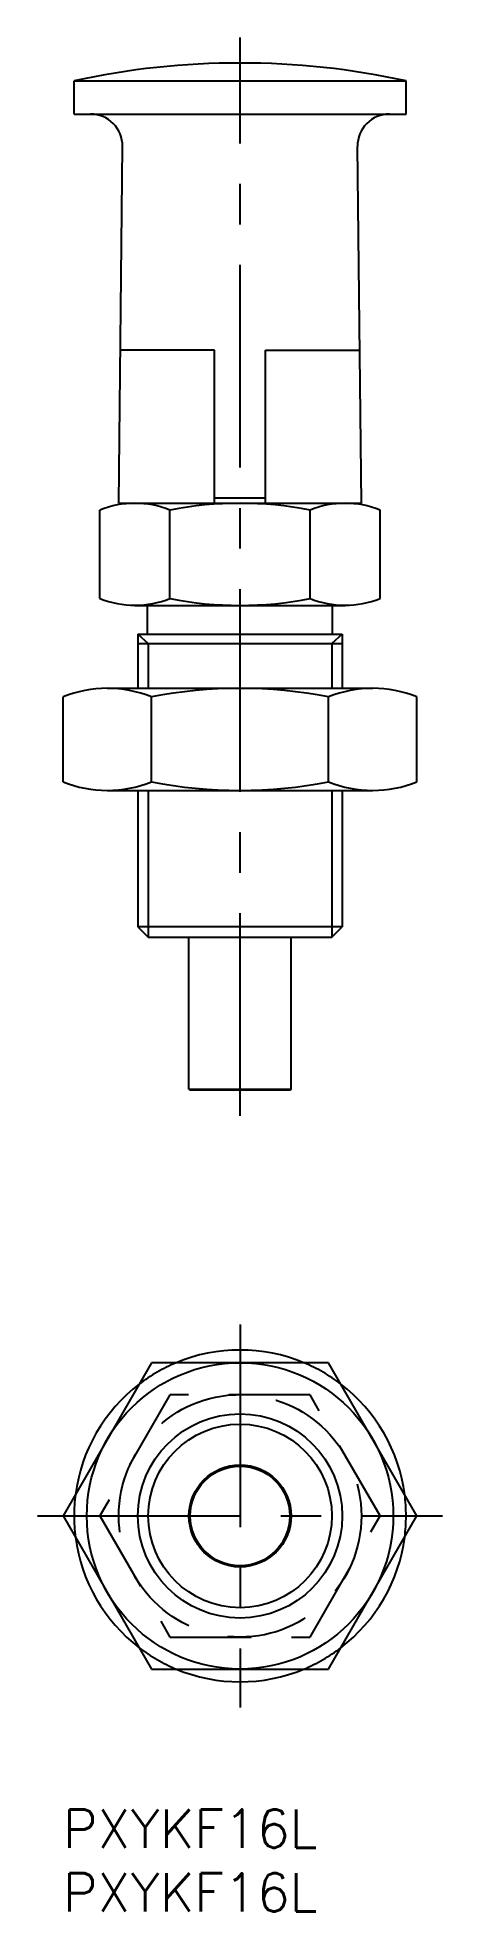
# Model space of a CAD drawing. Extents: x -2 to 30, y -8 to 139.
import ezdxf

# ---------------------------------------------------------------- set-up
doc = ezdxf.new("R2010")
doc.units = 0
doc.header["$LTSCALE"] = 0.5
doc.linetypes.add('CENTER', pattern=[50.8, 31.75, -6.35, 6.35, -6.35])
doc.linetypes.add('DASHED', pattern=[19.05, 12.7, -6.35])
for name, color, linetype in [('MSM_CENTER', 1, 'CENTER'), ('MSM_CONTINUOUS', 7, 'CONTINUOUS'), ('MSM_DASHED', 4, 'DASHED'), ('MSM_NARROW', 5, 'CONTINUOUS'), ('MSM_PART_NUMBER', 7, 'CONTINUOUS')]:
    doc.layers.add(name, color=color, linetype=linetype)
doc.styles.get("Standard").update_dxf_attribs({"font": 'txt.shx', "height": 1, "bigfont": 'bigfont.shx'})

# ---------------------------------------------------------------- blocks, each defined once
blk = doc.blocks.new('*U3')
at = {"layer": 'MSM_PART_NUMBER'}
blk.add_text('PXYKF16L', height=3, dxfattribs=at).set_placement((0, -3))
blk = doc.blocks.new('*U4')
at = {"layer": 'MSM_PART_NUMBER'}
blk.add_text('PXYKF16L', height=3, dxfattribs=at).set_placement((0, -8))

msp = doc.modelspace()

# ---------------------------------------------------------------- linework, layer by layer
at = {"layer": 'MSM_CENTER'}
for p, q in [((13.86, 54.35), (13.86, 138.85)), ((13.86, 38), (13.86, 8)), ((-2, 23), (29.71, 23))]:
    msp.add_line(p, q, dxfattribs=at)
at = {"layer": 'MSM_CONTINUOUS'}
for p, q in [((0.86, 135.45), (26.86, 135.45)), ((0.86, 132.85), (0.86, 135.45)), ((26.86, 132.85), (26.86, 135.45)), ((0.86, 132.85), (26.86, 132.85)), ((4.36, 102.35), (4.66, 130.32)), ((23.36, 102.35), (23.06, 130.32)), ((11.86, 114.35), (4.49, 114.35)), ((11.86, 102.35), (11.86, 114.35)), ((15.86, 114.35), (23.23, 114.35)), ((15.86, 102.35), (15.86, 114.35)), ((2.89, 94.88), (2.89, 101.82)), ((4.36, 102.35), (23.36, 102.35)), ((8.37, 94.88), (8.37, 101.82)), ((15.86, 102.75), (11.86, 102.75)), ((19.34, 94.88), (19.34, 101.82)), ((24.83, 94.88), (24.83, 101.82)), ((5.63, 94.35), (22.08, 94.35)), ((6.61, 92.1), (6.61, 94.35)), ((21.11, 92.1), (21.11, 94.35)), ((5.86, 92.1), (21.86, 92.1)), ((5.86, 92.1), (5.86, 87.85)), ((5.86, 91.35), (21.86, 91.35)), ((21.86, 92.1), (21.86, 87.85)), ((0, 80.52), (0, 87.18)), ((3.46, 87.85), (24.25, 87.85)), ((6.93, 80.52), (6.93, 87.18)), ((20.78, 80.52), (20.78, 87.18)), ((27.71, 80.52), (27.71, 87.18)), ((3.46, 79.85), (24.25, 79.85)), ((5.86, 79.85), (5.86, 69.16)), ((21.86, 79.85), (21.86, 69.16)), ((21.86, 69.16), (5.86, 69.16)), ((5.86, 69.16), (6.67, 68.35)), ((21.04, 68.35), (21.86, 69.16)), ((6.67, 68.35), (21.04, 68.35)), ((9.86, 56.45), (9.86, 68.35)), ((17.86, 56.45), (17.86, 68.35)), ((9.86, 56.45), (9.96, 56.35)), ((9.86, 56.45), (17.86, 56.45)), ((17.76, 56.35), (9.96, 56.35)), ((17.86, 56.45), (17.76, 56.35)), ((6.93, 35), (0, 23)), ((20.78, 35), (6.93, 35)), ((27.71, 23), (20.78, 35)), ((0, 23), (6.93, 11)), ((20.78, 11), (27.71, 23)), ((6.93, 11), (20.78, 11))]:
    msp.add_line(p, q, dxfattribs=at)
for radius in [12, 8, 4, 3.9]:
    msp.add_circle((13.86, 23), radius, dxfattribs=at)
for centre, radius, start, end in [((13.86, 75.79), 61.06, 77.7067, 102.2933), ((2.16, 130.35), 2.5, 359.3858, 90), ((25.56, 130.35), 2.5, 90, 180.6142), ((5.63, 95.03), 7.32, 68.0126, 111.9874), ((13.86, 73.85), 28.5, 78.9042, 101.0958), ((22.08, 95.03), 7.32, 68.0126, 111.9874), ((5.63, 101.68), 7.32, 248.0126, 291.9874), ((13.86, 122.85), 28.5, 258.9042, 281.0958), ((22.08, 101.68), 7.32, 248.0126, 291.9874), ((3.46, 78.6), 9.25, 68.0126, 111.9874), ((13.86, 51.85), 36, 78.9042, 101.0958), ((24.25, 78.6), 9.25, 68.0126, 111.9874), ((3.46, 89.1), 9.25, 248.0126, 291.9874), ((13.86, 115.85), 36, 258.9042, 281.0958), ((24.25, 89.1), 9.25, 248.0126, 291.9874), ((13.86, 23), 13, 67.3801, 112.6199), ((13.86, 23), 13, 127.3801, 172.6199), ((13.86, 23), 13, 7.3801, 52.6199), ((13.86, 23), 13, 187.3801, 232.6199), ((13.86, 23), 13, 307.3801, 352.6199), ((13.86, 23), 13, 247.3801, 292.6199)]:
    msp.add_arc(centre, radius, start, end, dxfattribs=at)
at = {"layer": 'MSM_DASHED'}
for p, q in [((8.37, 32.5), (2.89, 23)), ((19.34, 32.5), (8.37, 32.5)), ((24.83, 23), (19.34, 32.5)), ((2.89, 23), (8.37, 13.5)), ((19.34, 13.5), (24.83, 23)), ((8.37, 13.5), (19.34, 13.5))]:
    msp.add_line(p, q, dxfattribs=at)
msp.add_circle((13.86, 23), 9.5, dxfattribs=at)
for start, end in [(112.6199, 127.3801), (52.6199, 67.3801), (172.6199, 187.3801), (352.6199, 7.3801), (232.6199, 247.3801), (292.6199, 307.3801)]:
    msp.add_arc((13.86, 23), 13, start, end, dxfattribs=at)
at = {"layer": 'MSM_NARROW'}
for p, q in [((5.86, 92.1), (6.67, 91.35)), ((6.67, 91.35), (6.67, 87.85)), ((21.86, 92.1), (21.04, 91.35)), ((21.04, 91.35), (21.04, 87.85)), ((6.67, 79.85), (6.67, 68.35)), ((21.04, 79.85), (21.04, 68.35))]:
    msp.add_line(p, q, dxfattribs=at)
msp.add_circle((13.86, 23), 7.19, dxfattribs=at)

# ---------------------------------------------------------------- block references
at = {"layer": 'MSM_CONTINUOUS'}
for name in ['*U3', '*U4']:
    msp.add_blockref(name, (0, 0), dxfattribs=at)

doc.saveas('drawing.dxf')
